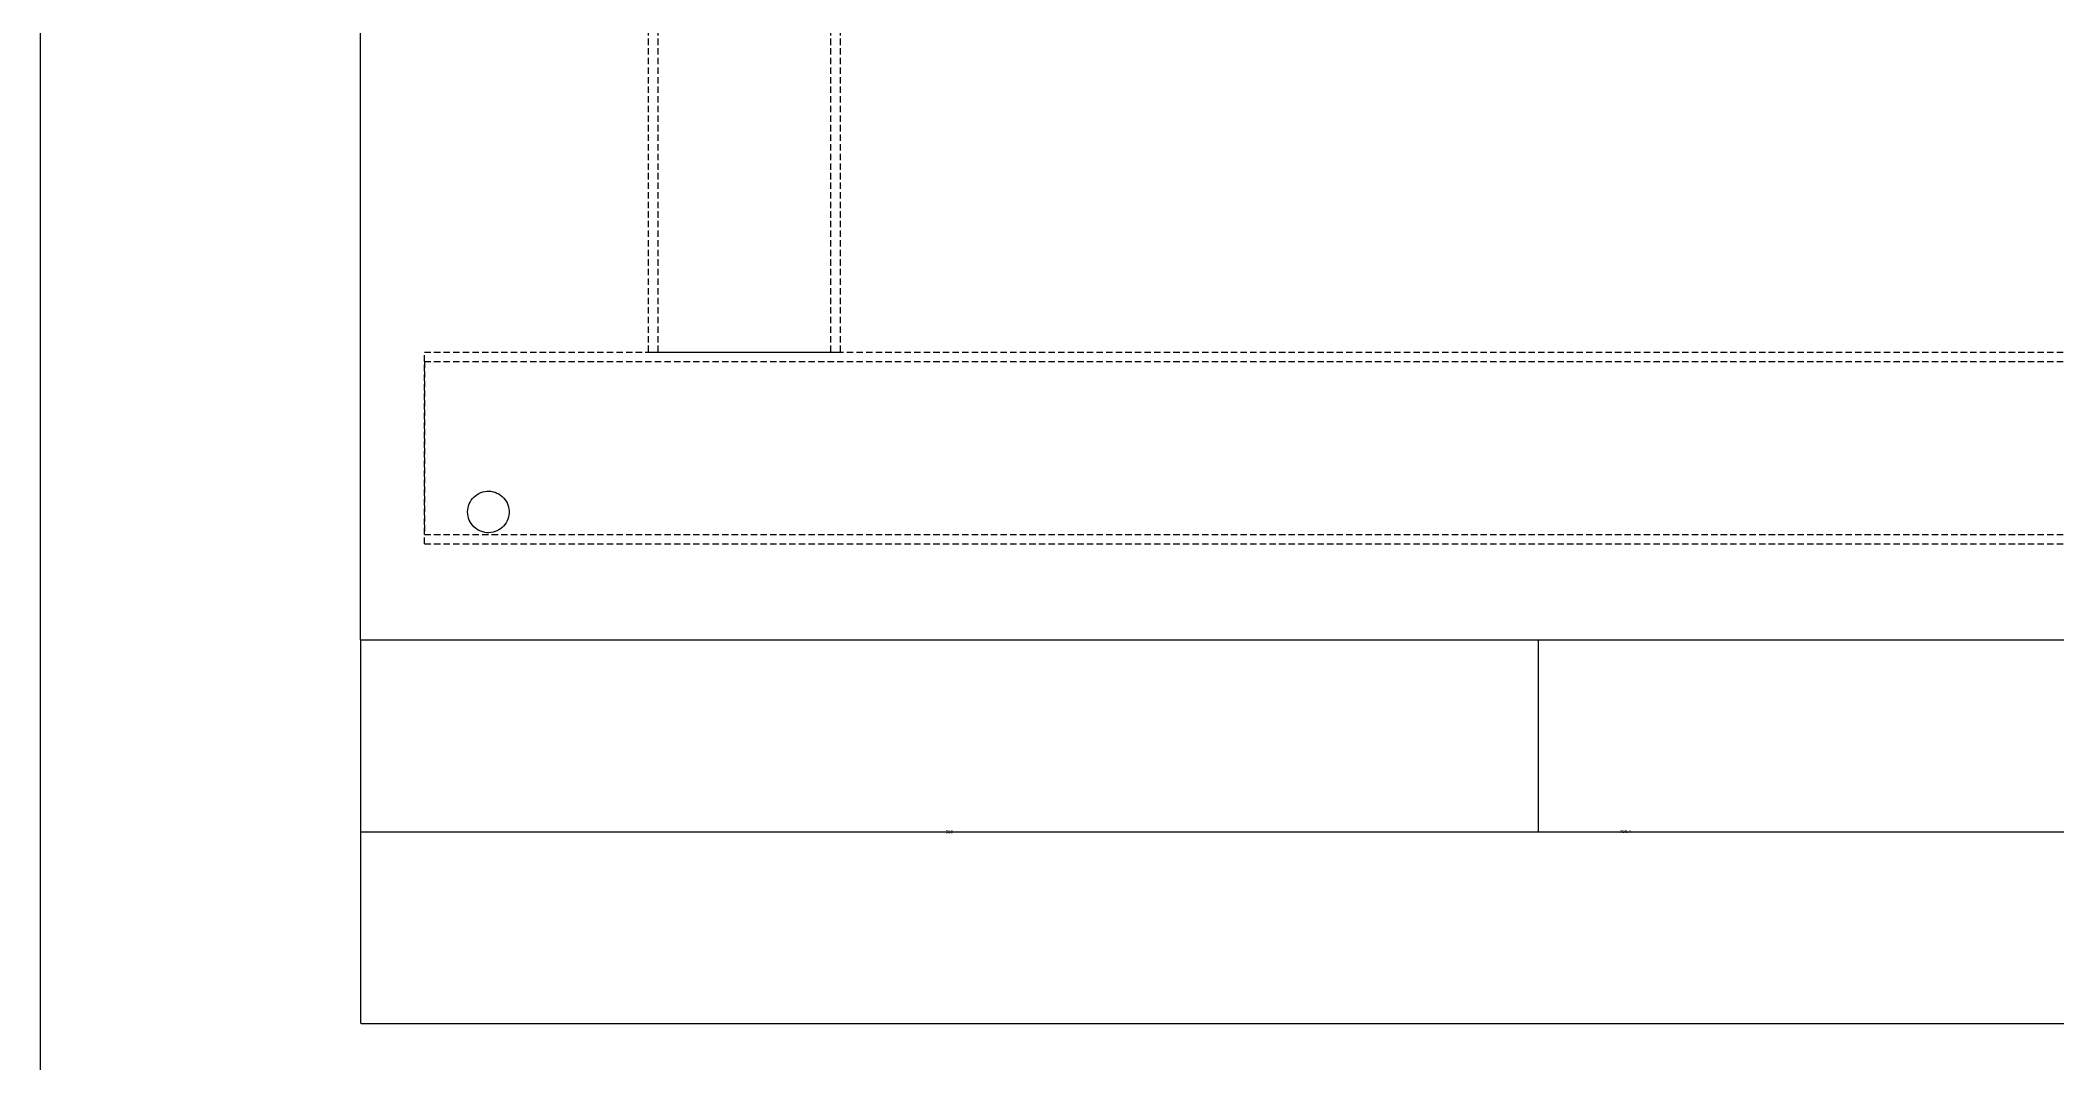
# Model space of a CAD drawing. Header units: metres. Extents: x -200 to 4040, y -1684 to 360.
# Drawn here: x -200 to 430, y -392 to -73 of the extents above; entities that cross this region are included whole.
import ezdxf

# ---------------------------------------------------------------- set-up
doc = ezdxf.new("R2010")
doc.units = ezdxf.units.M
doc.linetypes.add('DASHED2', pattern=[3, 2, -1])
for name, color, linetype in [('GIZLI', 8, 'DASHED2'), ('GORUNEN', 7, 'Continuous'), ('OLCU', 4, 'Continuous'), ('SINIR', 1, 'Continuous')]:
    doc.layers.add(name, color=color, linetype=linetype)
doc.dimstyles.get("Standard").update_dxf_attribs({"dimtxt": 2.5, "dimasz": 2.5, "dimexe": 1.25, "dimexo": 0.625, "dimtad": 1, "dimcen": 2.5, "dimazin": 3, "dimtfac": 1, "dimtmove": 0, "dimatfit": 3})

# ---------------------------------------------------------------- blocks, each defined once
blk = doc.blocks.new('_CLOSEDFILLED')
at = {"color": 0, "linetype": 'BYBLOCK'}
blk.add_solid([(-1, 0.2), (0, 0), (-1, -0.2)], dxfattribs=at)
blk = doc.blocks.new('*D1')
for p, q in [((-100, -260), (-100, -380)), ((3340, -260), (3340, -380)), ((-99.75, -380), (1618, -380)), ((1622, -380), (3339.75, -380))]:
    blk.add_line(p, q)
at = {"layer": 'Defpoints'}
for p in [(-100, -260), (3340, -260), (-100, -380)]:
    blk.add_point(p, dxfattribs=at)
at = {"layer": 'OLCU', "xscale": 0.25, "yscale": 0.25, "rotation": 180}
blk.add_blockref('_CLOSEDFILLED', (-100, -380), dxfattribs=at)
at = {"layer": 'OLCU', "xscale": 0.25, "yscale": 0.25}
blk.add_blockref('_CLOSEDFILLED', (3340, -380), dxfattribs=at)
at = {"layer": 'OLCU', "insert": (1620, -380), "char_height": 1, "attachment_point": 5}
blk.add_mtext('3440', dxfattribs=at)
blk = doc.blocks.new('*D2')
for p, q in [((-100, -260), (-100, -320)), ((268, -260), (268, -320)), ((-99.75, -320), (82.5, -320)), ((85.5, -320), (267.75, -320))]:
    blk.add_line(p, q)
at = {"layer": 'Defpoints'}
for p in [(-100, -260), (268, -260), (-100, -320)]:
    blk.add_point(p, dxfattribs=at)
at = {"layer": 'OLCU', "xscale": 0.25, "yscale": 0.25, "rotation": 180}
blk.add_blockref('_CLOSEDFILLED', (-100, -320), dxfattribs=at)
at = {"layer": 'OLCU', "xscale": 0.25, "yscale": 0.25}
blk.add_blockref('_CLOSEDFILLED', (268, -320), dxfattribs=at)
at = {"layer": 'OLCU', "insert": (84, -320), "char_height": 1, "attachment_point": 5}
blk.add_mtext('368', dxfattribs=at)
blk = doc.blocks.new('*D3')
for p, q in [((-100, -260), (-100, -320)), ((690.4, -260), (690.4, -320)), ((-99.75, -320), (292.7, -320)), ((297.7, -320), (690.15, -320))]:
    blk.add_line(p, q)
at = {"layer": 'Defpoints'}
for p in [(-100, -260), (690.4, -260), (-100, -320)]:
    blk.add_point(p, dxfattribs=at)
at = {"layer": 'OLCU', "xscale": 0.25, "yscale": 0.25, "rotation": 180}
blk.add_blockref('_CLOSEDFILLED', (-100, -320), dxfattribs=at)
at = {"layer": 'OLCU', "xscale": 0.25, "yscale": 0.25}
blk.add_blockref('_CLOSEDFILLED', (690.4, -320), dxfattribs=at)
at = {"layer": 'OLCU', "insert": (295.2, -320), "char_height": 1, "attachment_point": 5}
blk.add_mtext('790,4', dxfattribs=at)
blk = doc.blocks.new('*D4')
for p, q in [((-100, -260), (-100, -320)), ((1112.8, -260), (1112.8, -320)), ((-99.75, -320), (503.4, -320)), ((509.4, -320), (1112.55, -320))]:
    blk.add_line(p, q)
at = {"layer": 'Defpoints'}
for p in [(-100, -260), (1112.8, -260), (-100, -320)]:
    blk.add_point(p, dxfattribs=at)
at = {"layer": 'OLCU', "xscale": 0.25, "yscale": 0.25, "rotation": 180}
blk.add_blockref('_CLOSEDFILLED', (-100, -320), dxfattribs=at)
at = {"layer": 'OLCU', "xscale": 0.25, "yscale": 0.25}
blk.add_blockref('_CLOSEDFILLED', (1112.8, -320), dxfattribs=at)
at = {"layer": 'OLCU', "insert": (506.4, -320), "char_height": 1, "attachment_point": 5}
blk.add_mtext('1212,8', dxfattribs=at)
blk = doc.blocks.new('*D5')
for p, q in [((-100, -260), (-100, -320)), ((1475.2, -260), (1475.2, -320)), ((-99.75, -320), (684.6, -320)), ((690.6, -320), (1474.95, -320))]:
    blk.add_line(p, q)
at = {"layer": 'Defpoints'}
for p in [(-100, -260), (1475.2, -260), (-100, -320)]:
    blk.add_point(p, dxfattribs=at)
at = {"layer": 'OLCU', "xscale": 0.25, "yscale": 0.25, "rotation": 180}
blk.add_blockref('_CLOSEDFILLED', (-100, -320), dxfattribs=at)
at = {"layer": 'OLCU', "xscale": 0.25, "yscale": 0.25}
blk.add_blockref('_CLOSEDFILLED', (1475.2, -320), dxfattribs=at)
at = {"layer": 'OLCU', "insert": (687.6, -320), "char_height": 1, "attachment_point": 5}
blk.add_mtext('1575,2', dxfattribs=at)
blk = doc.blocks.new('*D6')
for p, q in [((-100, -260), (-100, -320)), ((2037.6, -260), (2037.6, -320)), ((-99.75, -320), (965.8, -320)), ((971.8, -320), (2037.35, -320))]:
    blk.add_line(p, q)
at = {"layer": 'Defpoints'}
for p in [(-100, -260), (2037.6, -260), (-100, -320)]:
    blk.add_point(p, dxfattribs=at)
at = {"layer": 'OLCU', "xscale": 0.25, "yscale": 0.25, "rotation": 180}
blk.add_blockref('_CLOSEDFILLED', (-100, -320), dxfattribs=at)
at = {"layer": 'OLCU', "xscale": 0.25, "yscale": 0.25}
blk.add_blockref('_CLOSEDFILLED', (2037.6, -320), dxfattribs=at)
at = {"layer": 'OLCU', "insert": (968.8, -320), "char_height": 1, "attachment_point": 5}
blk.add_mtext('2137,6', dxfattribs=at)
blk = doc.blocks.new('*D7')
for p, q in [((-100, -260), (-100, -320)), ((2500, -260), (2500, -320)), ((-99.75, -320), (1198, -320)), ((1202, -320), (2499.75, -320))]:
    blk.add_line(p, q)
at = {"layer": 'Defpoints'}
for p in [(-100, -260), (2500, -260), (-100, -320)]:
    blk.add_point(p, dxfattribs=at)
at = {"layer": 'OLCU', "xscale": 0.25, "yscale": 0.25, "rotation": 180}
blk.add_blockref('_CLOSEDFILLED', (-100, -320), dxfattribs=at)
at = {"layer": 'OLCU', "xscale": 0.25, "yscale": 0.25}
blk.add_blockref('_CLOSEDFILLED', (2500, -320), dxfattribs=at)
at = {"layer": 'OLCU', "insert": (1200, -320), "char_height": 1, "attachment_point": 5}
blk.add_mtext('2600', dxfattribs=at)

msp = doc.modelspace()

# ---------------------------------------------------------------- linework, layer by layer
at = {"layer": 'GIZLI'}
for points in [[(-100, -260), (-100, 260)], [(-10, -170), (-10, 170)], [(-10, -170), (-10, 170)], [(-7, -170), (-7, 170)], [(-7, -170), (-7, 170)], [(47, -170), (47, 170)], [(47, -170), (47, 170)], [(50, -170), (50, 170)], [(50, -170), (50, 170)], [(-80, -230), (-80, -170)], [(-80, -230), (-80, -170)], [(-80, -170), (3320, -170)], [(-80, -170), (3320, -170)], [(-10, -170), (50, -170)], [(-10, -170), (50, -170)], [(-7, -170), (47, -170)], [(-7, -170), (47, -170)], [(-80, -173), (-80, -227)], [(-80, -173), (-80, -227)], [(-80, -173), (3320, -173)], [(-80, -173), (3320, -173)], [(-66.5, -220), (-66.468, -219.353), (-66.371, -218.712), (-66.211, -218.084), (-65.99, -217.475), (-65.708, -216.891), (-65.371, -216.338), (-64.979, -215.822), (-64.539, -215.347), (-64.053, -214.918), (-63.527, -214.54), (-62.965, -214.216), (-62.375, -213.949), (-61.76, -213.743), (-61.129, -213.599), (-60.486, -213.518), (-59.838, -213.502), (-59.192, -213.55), (-58.554, -213.663), (-57.93, -213.838), (-57.327, -214.075), (-56.75, -214.371), (-56.206, -214.722), (-55.699, -215.126), (-55.235, -215.579), (-54.819, -216.075), (-54.454, -216.611), (-54.144, -217.18), (-53.892, -217.777), (-53.701, -218.396), (-53.573, -219.031), (-53.508, -219.676), (-53.508, -220.324), (-53.573, -220.969), (-53.701, -221.604), (-53.892, -222.223), (-54.144, -222.82), (-54.454, -223.389), (-54.819, -223.925), (-55.235, -224.421), (-55.699, -224.874), (-56.206, -225.278), (-56.75, -225.629), (-57.327, -225.925), (-57.93, -226.162), (-58.554, -226.337), (-59.192, -226.45), (-59.838, -226.498), (-60.486, -226.482), (-61.129, -226.401), (-61.76, -226.257), (-62.375, -226.051), (-62.965, -225.784), (-63.527, -225.46), (-64.053, -225.082), (-64.539, -224.653), (-64.979, -224.178), (-65.371, -223.662), (-65.708, -223.109), (-65.99, -222.525), (-66.211, -221.916), (-66.371, -221.288), (-66.468, -220.647), (-66.5, -220)], [(-80, -227), (3320, -227)], [(-80, -227), (3320, -227)], [(-80, -230), (3320, -230)], [(-80, -230), (3320, -230)], [(-100, -260), (3340, -260)]]:
    msp.add_lwpolyline(points, dxfattribs=at)
at = {"layer": 'GORUNEN'}
for points in [[(-100, -260), (-100, 260)], [(-66.5, -220), (-66.468, -219.353), (-66.371, -218.712), (-66.211, -218.084), (-65.99, -217.475), (-65.708, -216.891), (-65.371, -216.338), (-64.979, -215.822), (-64.539, -215.347), (-64.053, -214.918), (-63.527, -214.54), (-62.965, -214.216), (-62.375, -213.949), (-61.76, -213.743), (-61.129, -213.599), (-60.486, -213.518), (-59.838, -213.502), (-59.192, -213.55), (-58.554, -213.663), (-57.93, -213.838), (-57.327, -214.075), (-56.75, -214.371), (-56.206, -214.722), (-55.699, -215.126), (-55.235, -215.579), (-54.819, -216.075), (-54.454, -216.611), (-54.144, -217.18), (-53.892, -217.777), (-53.701, -218.396), (-53.573, -219.031), (-53.508, -219.676), (-53.508, -220.324), (-53.573, -220.969), (-53.701, -221.604), (-53.892, -222.223), (-54.144, -222.82), (-54.454, -223.389), (-54.819, -223.925), (-55.235, -224.421), (-55.699, -224.874), (-56.206, -225.278), (-56.75, -225.629), (-57.327, -225.925), (-57.93, -226.162), (-58.554, -226.337), (-59.192, -226.45), (-59.838, -226.498), (-60.486, -226.482), (-61.129, -226.401), (-61.76, -226.257), (-62.375, -226.051), (-62.965, -225.784), (-63.527, -225.46), (-64.053, -225.082), (-64.539, -224.653), (-64.979, -224.178), (-65.371, -223.662), (-65.708, -223.109), (-65.99, -222.525), (-66.211, -221.916), (-66.371, -221.288), (-66.468, -220.647), (-66.5, -220)], [(-100, -260), (3340, -260)]]:
    msp.add_lwpolyline(points, dxfattribs=at)
at = {"layer": 'SINIR'}
msp.add_lwpolyline([(-200, -1684), (4040, -1684), (4040, 360), (-200, 360)], close=True, dxfattribs=at)

# ---------------------------------------------------------------- dimensions: what is measured, and where the dimension line sits
at = {"layer": 'OLCU'}
for base, p2, picture, middle in [((-100, -380), (3340, -260), '*D1', (1620, -380)), ((-100, -320), (268, -260), '*D2', (84, -320)), ((-100, -320), (690.4, -260), '*D3', (295.2, -320)), ((-100, -320), (1112.8, -260), '*D4', (506.4, -320)), ((-100, -320), (1475.2, -260), '*D5', (687.6, -320)), ((-100, -320), (2037.6, -260), '*D6', (968.8, -320)), ((-100, -320), (2500, -260), '*D7', (1200, -320))]:
    dim = msp.add_linear_dim(base=base, p1=(-100, -260), p2=p2, dimstyle='Standard', dxfattribs=at)
    dim.commit()
    dim.dimension.update_dxf_attribs({"geometry": picture, "text_midpoint": middle})

doc.saveas('drawing.dxf')
